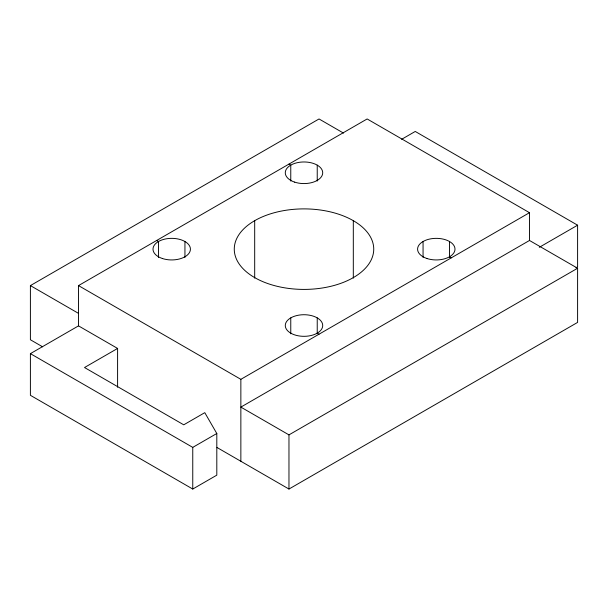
<?xml version="1.0" encoding="UTF-8"?>
<svg xmlns="http://www.w3.org/2000/svg" width="608" height="608" viewBox="0 0 608 608"><rect width="100%" height="100%" fill="white"/><g stroke="black" fill="none" stroke-linecap="round" stroke-linejoin="round"><path stroke-width="0.91" d="M42.628 346.818L30.4 339.758L30.4 285.6L319.033 118.963L343.49 133.084M117.595 387.258L117.595 348.437L84.52 367.528L183.738 424.817L204.782 412.665L216.805 433.496L216.805 475.152L192.759 489.045L30.4 395.306L30.4 353.643L78.508 325.873L78.508 285.6L367.141 118.955L529.492 212.694L529.492 240.472L240.859 407.109L288.967 434.88L577.6 268.242L577.6 322.4L288.967 489.045L217.026 447.511M401.614 139.323L415.241 131.457L577.6 225.196L577.6 266.851L575.966 267.794M78.508 285.6L240.859 379.331L529.492 212.694M30.4 353.643L192.759 447.382L216.805 433.496M539.281 247.319L577.6 225.196M529.492 240.472L577.6 268.242M288.967 164.092L290.768 165.133L290.768 181.055M449.517 256.781L451.326 257.822M156.674 240.464L158.483 241.513L158.483 257.427M317.232 333.161L319.033 334.202M30.4 285.6L78.508 313.371M78.508 325.873L117.595 348.437M449.517 241.513L449.517 257.427M423.062 241.513L423.062 257.427M353.309 220.681L353.309 278.13M317.232 165.133L317.232 181.055M317.232 317.885L317.232 333.807M290.768 317.885L290.768 333.807M288.967 434.88L288.967 489.045M254.691 220.681L254.691 278.13M240.859 379.331L240.859 461.267M192.759 447.382L192.759 489.045M184.938 241.513L184.938 257.427M426.938 258.499A18.711 10.8 0 0 0 454.997 249.143A18.711 10.8 0 0 0 426.938 239.795A18.711 10.8 0 0 0 426.938 258.499M290.768 333.161A18.711 10.8 0 0 0 322.073 328.32A18.711 10.8 0 0 0 299.159 315.088A18.711 10.8 0 0 0 290.768 333.161M162.359 258.499A18.711 10.8 0 0 0 190.418 249.143A18.711 10.8 0 0 0 162.359 239.795A18.711 10.8 0 0 0 162.359 258.499M294.644 182.126A18.711 10.8 0 0 0 322.711 172.771A18.711 10.8 0 0 0 294.644 163.415A18.711 10.8 0 0 0 294.644 182.126M254.691 277.613A69.73 40.257 0 0 0 371.359 259.57A69.73 40.257 0 0 0 285.95 210.262A69.73 40.257 0 0 0 254.691 277.613"/></g></svg>
